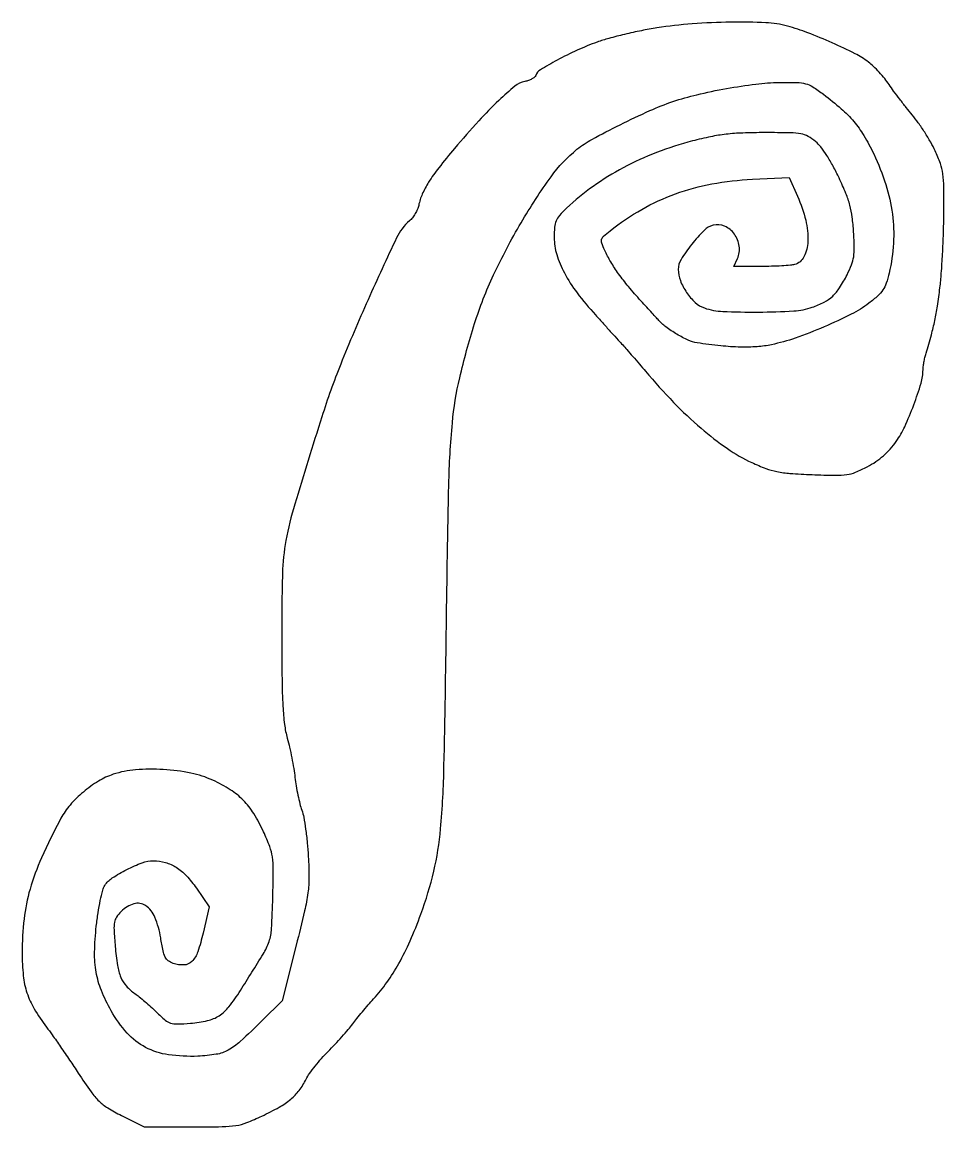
# Model space of a CAD drawing. Extents: x 0 to 282, y 0 to 339.
import ezdxf

# ---------------------------------------------------------------- set-up
doc = ezdxf.new("R2010")
doc.units = 0

msp = doc.modelspace()

# ---------------------------------------------------------------- linework, layer by layer
msp.add_lwpolyline([(194.5, 337.065244, 0.011276), (189.753795, 336.219824, 0.008534), (184.585101, 335.086258, 0.00864), (179.766554, 333.854634, 0.01978), (176.193962, 332.721734, 0.019424), (170.028139, 330.219776, 0.018281), (163.946372, 327.199911, 0.013415), (158.791536, 324.219179, 0.164791), (157.359773, 322.49517, -0.131659), (156.976221, 321.967146, -0.044174), (156.178857, 321.430403, -0.040342), (155.150111, 320.966613, -0.036393), (154.024389, 320.654878, 0.122222), (151.009613, 319.233248, 0.019306), (146.058327, 314.868886, 0.017785), (139.907543, 308.578095, 0.008694), (132.5, 300.15255, 0.009356), (127.654144, 294.222117, 0.025973), (124.551339, 289.824446, 0.03665), (122.608332, 286.175051, 0.054106), (121.509797, 282.720351, -0.052199), (121.131057, 281.513402, -0.031896), (120.45147, 280.182612, -0.031738), (119.600033, 278.936381, -0.048106), (118.697273, 277.984578, 0.103414), (114.741163, 272.769771, 0.005546), (106.006839, 253.815933, 0.009601), (97.612979, 234.046583, 0.018976), (91.857635, 218, 0.002645), (83.524535, 191.169341, 0.02854), (80.837983, 180.132963, 0.038882), (79.778641, 169.983067, 0.007025), (79.546682, 151, 0.002566), (79.640634, 137.506891, 0.010552), (79.91195, 129.337506, 0.017299), (80.409892, 123.75092, 0.036837), (81.258912, 119.5, -0.012018), (81.947042, 116.767918, -0.007248), (82.637446, 113.5, -0.007258), (83.229572, 110.231043, -0.012608), (83.612937, 107.5, 0.013146), (83.979332, 104.910066, 0.009935), (84.512503, 102.0875, 0.010063), (85.11975, 99.454815, 0.022862), (85.708491, 97.5, -0.039478), (86.290168, 95.307559, -0.010138), (86.87516, 91.685958, -0.010259), (87.375517, 87.513579, -0.010262), (87.704233, 83.324539, -0.013665), (87.9013, 76.85654, -0.034599), (87.591039, 72.165244, -0.024014), (86.57321, 66.672533, -0.00391), (84.005974, 56.139233), (79.719049, 39.129388), (73.609524, 33.100266, -0.008607), (66.856391, 26.661658, -0.05966), (63.156008, 23.990946, -0.086815), (59.511812, 22.731331, -0.028471), (53.842369, 22.147184, -0.047308), (44.854539, 22.586132, -0.085208), (37.855638, 24.853952, -0.088751), (32.200826, 29.246255, -0.055158), (27.28446, 36.087004, -0.032229), (24.311474, 42.26491, -0.052847), (22.717061, 47.841402, -0.048176), (22.245562, 53.983595, -0.022153), (22.759044, 62.000572, -0.011281), (23.292081, 66.051864, -0.01347), (23.982784, 69.84067, -0.012255), (24.724674, 72.984147, -0.081118), (25.377663, 74.453634, -0.102639), (27.656303, 76.735905, -0.02788), (32.090995, 79.309826, -0.028402), (36.826665, 81.387009, -0.089378), (40.228463, 82, -0.068096), (43.932775, 81.49315, -0.074035), (47.251571, 80.012002, -0.064226), (50.348937, 77.425075, -0.036411), (53.403167, 73.600627), (57.306335, 67.908846), (55.465126, 59.847307, -0.025938), (53.842841, 54.128339, -0.113811), (52.005418, 51.164223, -0.187561), (49.588687, 50.08955, -0.096745), (46.264593, 50.575908, -0.07953), (44.792057, 51.374434, -0.116762), (43.866713, 52.512421, -0.062085), (43.208535, 54.457923, -0.009999), (42.481756, 58.402348, 0.054861), (40.721207, 64.718833, 0.151285), (37.841651, 68.267173, 0.224237), (34.263504, 68.799177, 0.123579), (30.387689, 66.478598, 0.047637), (28.951263, 64.738883, 0.106638), (28.314691, 63.156707, 0.05664), (28.185177, 60.882547, 0.006411), (28.541845, 55.728598, 0.018556), (29.22934, 49.979707, 0.060505), (30.275875, 46.298621, 0.083026), (31.959697, 43.633812, 0.06001), (34.602388, 41.307925, -0.020052), (35.884429, 40.349505, -0.007265), (37.627679, 38.891366, -0.007191), (39.49192, 37.238125, -0.0085), (41.204988, 35.620129, 0.017395), (43.835508, 33.222665, 0.098026), (45.487108, 32.301287, 0.086602), (47.453853, 32.0228, 0.011998), (51.587451, 32.254957, 0.0357), (56.837148, 33.056256, 0.089204), (60.39559, 34.56399, 0.081235), (63.398853, 37.310781, 0.026091), (66.89881, 42.258285, 0.003052), (73.873189, 53.446804, 0.054056), (75.696993, 57.28784, 0.070871), (76.458361, 61.167384, 0.006894), (76.827519, 70.752065, 0.004506), (76.961593, 79.293006, 0.036857), (76.700656, 83.181992, 0.055637), (75.884317, 86.354719, 0.017229), (73.973372, 90.906841, 0.031179), (70.984964, 96.452726, 0.055069), (67.773255, 100.534988, 0.056373), (63.803181, 103.755524, 0.034383), (58.5, 106.653824, 0.058646), (51.734545, 108.852884, 0.034416), (43.281432, 109.943463, 0.034466), (34.792447, 109.863626, 0.060667), (27.925302, 108.475189, 0.056904), (23.422513, 106.386265, 0.037744), (18.793211, 103.056812, 0.037809), (14.729541, 99.080462, 0.058238), (11.938009, 95.037788, 0.015967), (5.992188, 82.917025, 0.035718), (2.449891, 73.294211, 0.041288), (0.613465, 64.178002, 0.029663), (0.021962, 53.802595, 0.025038), (0.389276, 46.802772, 0.054005), (1.51484, 41.532256, 0.055101), (3.725849, 36.690757, 0.027058), (7.514617, 31.063681, -0.008022), (9.256842, 28.677423, -0.002517), (11.789834, 25.049956, -0.002513), (14.576913, 20.971821, -0.00278), (17.230092, 17, 0.008302), (21.152371, 11.266452, 0.044553), (23.604175, 8.388554, 0.057869), (26.240894, 6.33999, 0.019936), (30.473357, 4), (37.446713, 0.5), (51.973357, 0.5, 0.00398), (61.353868, 0.574661, 0.034209), (65.528798, 0.927483, 0.054328), (68.856389, 1.817148, 0.018062), (73.5, 3.812917, 0.017841), (78.77383, 6.543247, 0.045467), (82.314754, 8.987972, 0.056562), (84.887319, 11.680309, 0.043961), (87.046782, 15.111104, -0.035793), (88.092281, 16.833814, -0.013373), (89.791042, 19.097559, -0.01317), (91.780407, 21.474561, -0.015559), (93.788057, 23.611104, 0.008008), (95.851461, 25.741585, 0.006394), (98.008894, 28.101519, 0.00647), (99.950276, 30.338034, 0.016211), (101.291282, 32.032364, -0.010081), (102.562232, 33.679262, -0.00486), (104.252949, 35.739746, -0.004817), (106.057886, 37.854602, -0.006886), (107.70269, 39.692897, 0.032169), (111.764967, 44.72294, 0.02646), (115.444002, 50.563341, 0.023446), (118.87373, 57.445207, 0.015526), (122.185372, 65.631459, 0.031024), (126.130134, 78.786482, 0.03529), (128.20966, 91.775029, 0.01678), (129.264726, 111.061522, 0.001982), (130.000359, 154, -0.002002), (130.741893, 197.180419, -0.017985), (131.823084, 216.080913, -0.034373), (134.081717, 229.915795, -0.018786), (138.637915, 246.5, -0.033187), (144.462845, 261.427902, -0.023217), (152.882438, 277.412283, -0.023051), (162.059117, 291.500795, -0.06771), (170.005096, 299.883854, -0.044653), (174.579978, 302.931771, -0.009105), (183.218041, 307.431522, -0.01014), (192.334504, 311.742937, -0.023548), (199.371356, 314.507844, -0.02387), (206.715795, 316.61633, -0.013498), (215.784937, 318.500502, -0.013502), (224.817309, 319.873418, -0.027225), (232, 320.372742, -0.008633), (237.430698, 320.360274, -0.060926), (240.040231, 319.98917, -0.077359), (242.221951, 319.021731, -0.018296), (245.5, 316.738555, -0.018136), (250.971973, 312.30241, -0.038418), (254.79423, 308.411489, -0.040538), (257.849807, 304.119329, -0.022578), (260.886776, 298.459528, -0.034644), (264.610209, 289.085002, -0.044841), (266.621468, 280.056819, -0.046667), (266.946279, 271.114601, -0.042851), (265.637585, 262, -0.024336), (264.747592, 258.868664, -0.066437), (263.731104, 256.808016, -0.062833), (262.17593, 255.022083, -0.02006), (259.450901, 252.778784, -0.045318), (254.014304, 249.385052, -0.016046), (245.687458, 245.511753, -0.016357), (236.865352, 242.08403, -0.032075), (229.614662, 240.048064, -0.034979), (225.187517, 239.425587, -0.02363), (220.088044, 239.310794, -0.019618), (214.063463, 239.696751, -0.01101), (206.784162, 240.613115, -0.070958), (204.098048, 241.411548, -0.026543), (200.609091, 243.244285, -0.026817), (197.229204, 245.509135, -0.050665), (194.82039, 247.731845, 0.00333), (194.362116, 248.242925, 0.000208), (192.997666, 249.743104, 0.000308), (191.37012, 251.528847, 0.000228), (189.569719, 253.5, -0.011713), (185.795111, 257.828172, -0.018132), (182.764482, 261.753301, -0.020756), (180.365292, 265.417344, -0.027432), (178.511275, 268.949367, -0.019051), (177.587694, 271.193458, -0.156235), (177.541408, 272.285197, -0.143951), (178.133942, 273.244034, -0.015385), (180.156279, 274.949367, -0.038247), (189.874431, 281.503282, -0.042486), (200.150817, 286.240649, -0.041328), (211.329069, 289.267402, -0.032926), (223.74347, 290.713884), (234.986941, 291.278389), (237.526856, 285.53519, -0.042406), (240.068035, 278.155416, -0.072094), (240.737464, 271.67443, -0.104493), (239.539381, 266.967516, -0.216086), (236.668121, 264.608874, -0.044543), (235.365904, 264.381264, -0.006706), (232.719746, 264.194133, -0.007482), (229.580812, 264.061513, -0.006401), (226.271439, 264.013655), (218.042878, 264), (219.148355, 266.426258, 0.141213), (219.709126, 270.214675, 0.124573), (218.218608, 273.930436, 0.132135), (215.228216, 276.342213, 0.16699), (211.71, 276.642063, 0.136595), (208.923993, 275.056454, 0.028237), (205.143992, 270.793413, 0.028018), (201.870581, 266.139012, 0.141738), (201.01645, 263.115377, 0.091204), (201.669074, 259.688611, 0.05656), (203.577264, 256.050896, 0.057195), (206.209595, 252.990623, 0.10414), (209.027939, 251.306442, 0.072067), (214.661489, 250.239223, 0.012498), (225.527185, 250.039906, 0.012579), (236.391145, 250.38561, 0.070672), (242.074627, 251.52633, 0.034851), (245.734127, 253.111898, 0.0681), (248.326348, 254.941149, 0.062503), (250.468002, 257.507463, 0.025329), (252.735438, 261.468074, 0.024103), (254.10345, 264.522344, 0.055169), (254.757625, 266.955155, 0.043367), (254.945587, 269.808644, 0.010351), (254.747621, 274.564075, 0.016859), (254.305387, 279.155475, 0.033285), (253.591315, 282.746623, 0.031047), (252.371597, 286.367694, 0.012813), (250.296144, 291.109119, 0.015302), (248.47708, 294.700614, 0.0184), (246.543147, 297.954699, 0.019874), (244.676403, 300.609938, 0.05475), (243.09915, 302.263117, 0.047708), (240.793189, 303.854838, 0.08389), (238.616263, 304.628399, 0.039584), (235.362224, 304.938188, 0.003947), (227.532751, 305, 0.00883), (220.795597, 304.881016, 0.01987), (215.700962, 304.497926, 0.02178), (210.946819, 303.738791, 0.012953), (205.359476, 302.443511, 0.028593), (194.41048, 298.925675, 0.030626), (184.191084, 294.247781, 0.031613), (174.92689, 288.520392, 0.035483), (166.830962, 281.867647, 0.020949), (164.63633, 279.604869, 0.081924), (163.597653, 277.965459, 0.080928), (163.134089, 276.069112, 0.020147), (163.012513, 272.867647, 0.073743), (163.796929, 267.661656, 0.048298), (166.126395, 262.047225, 0.039459), (170.041074, 255.922124, 0.022495), (175.653955, 249.156605, 0.000028), (178.075997, 246.491137, 0.000027), (180.519138, 243.803049, 0.000027), (182.665779, 241.441703, 0.000102), (184.006941, 239.967165, -0.00448), (185.272755, 238.550754, -0.001501), (187.097305, 236.459316, -0.001493), (189.102913, 234.132351, -0.001706), (191.006941, 231.894441, 0.016969), (199.605301, 222.391848, 0.023055), (208.02566, 214.464099, 0.025978), (216.079396, 208.249246, 0.042426), (223.55857, 203.962159, 0.018536), (227.839197, 202.159322, 0.041013), (231.242695, 201.182221, 0.031872), (235.252002, 200.642283, 0.007527), (242, 200.270169, 0.005233), (249.263499, 200.055342, 0.039988), (252.67065, 200.26286, 0.062884), (255.361346, 200.997019, 0.023242), (258.926565, 202.668689, 0.028067), (261.526875, 204.231074, 0.030412), (263.863634, 206.037039, 0.030601), (265.951316, 208.102112, 0.029166), (267.807492, 210.438565, 0.045973), (270.391592, 214.939833, 0.017748), (273.156368, 221.594421, 0.016473), (275.400659, 228.247717, 0.073228), (276, 232.318054, -0.032149), (276.064103, 233.313997, -0.012967), (276.273845, 234.660874, -0.012769), (276.575284, 236.103751, -0.01581), (276.932239, 237.429002, 0.006811), (278.558678, 243.061775, 0.014679), (279.623503, 247.448696, 0.014917), (280.418948, 251.846611, 0.007269), (281.184325, 257.5, 0.011749), (281.609734, 261.893283, 0.004931), (281.984748, 267.821875, 0.004876), (282.261536, 274.172515, 0.00632), (282.384896, 280, 0.004583), (282.379566, 288.323717, 0.031544), (282.081878, 292.401415, 0.051307), (281.316981, 295.547945, 0.024256), (279.728946, 299.41683, 0.020483), (278.361173, 302.050784, 0.012035), (276.523609, 305.088772, 0.012027), (274.537099, 308.042193, 0.020038), (272.708427, 310.41683, -0.006556), (270.87366, 312.670972, -0.004647), (268.871965, 315.245937, -0.00469), (267.005838, 317.741312, -0.009903), (265.615465, 319.718275, 0.022743), (264.271443, 321.528716, 0.0151), (262.576654, 323.483502, 0.015214), (260.812294, 325.285299, 0.028474), (259.263571, 326.612535, 0.046252), (255.171543, 329.173274, 0.012246), (248.196039, 332.476288, 0.012999), (240.71039, 335.568624, 0.024498), (234.5, 337.604417, 0.05549), (227.846675, 338.65707, 0.014883), (217.126639, 338.831661, 0.015402), (205.32, 338.308521, 0.019664)], format="xyb", close=True)

doc.saveas('drawing.dxf')
